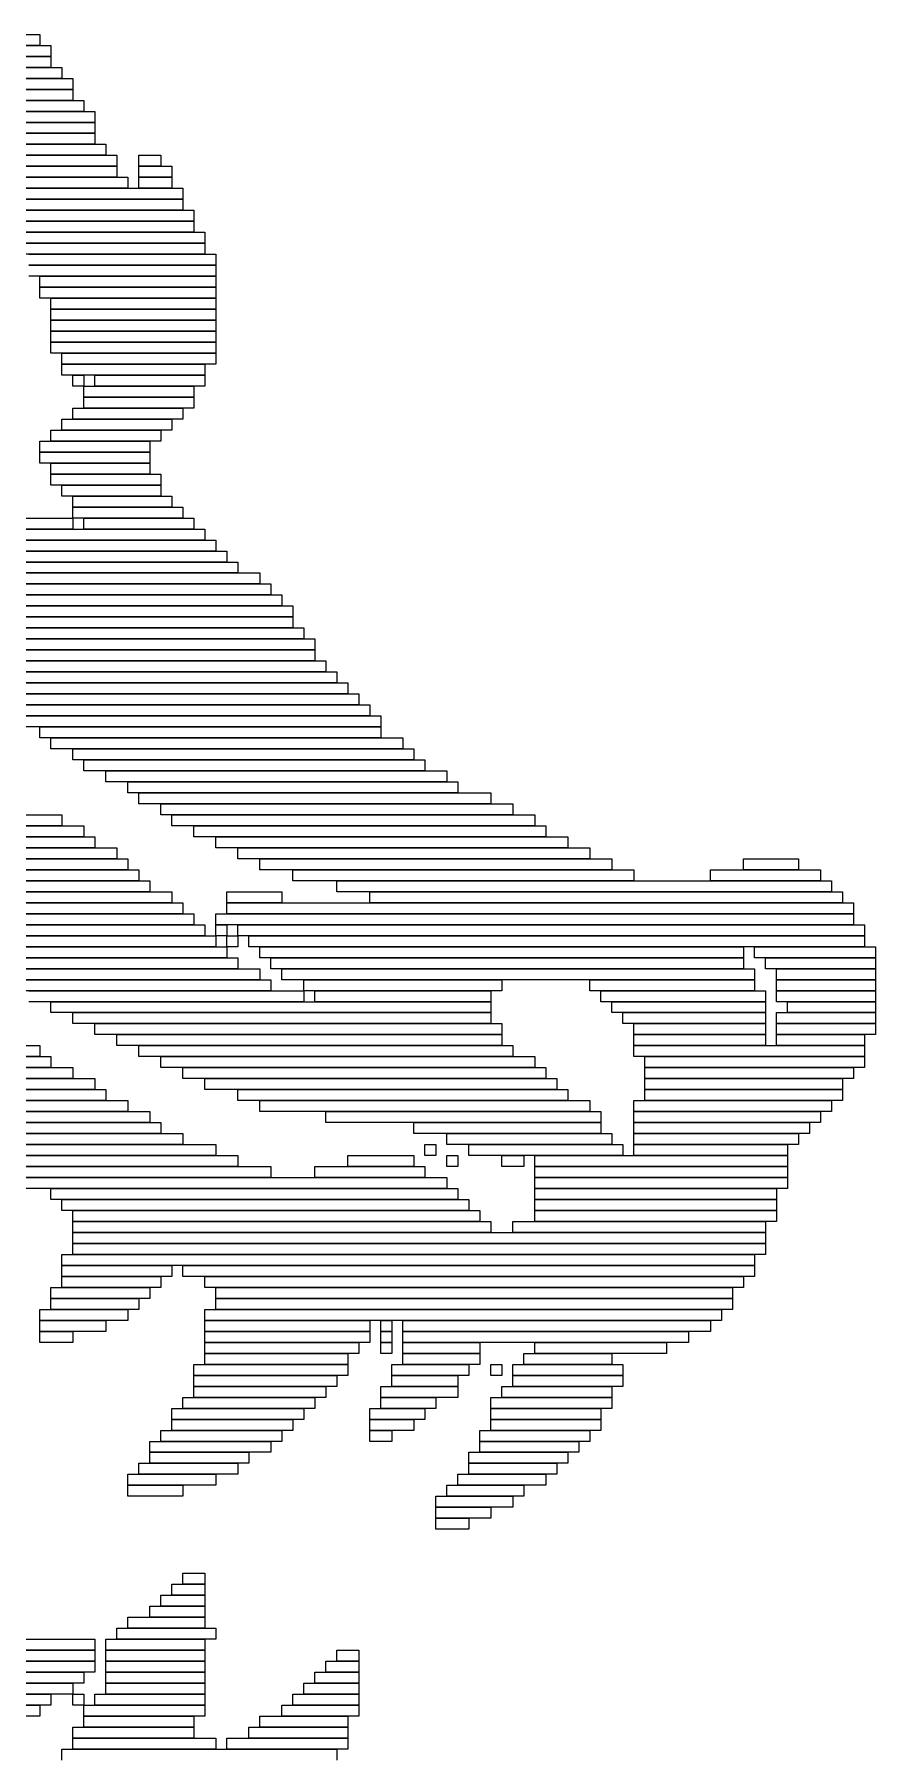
# Model space of a CAD drawing. Extents: x 326 to 677, y 277 to 748.
# Drawn here: x 600.5 to 677, y 445.5 to 602 of the extents above; entities that cross this region are included whole.
import ezdxf

# ---------------------------------------------------------------- set-up
doc = ezdxf.new("R2010")
doc.units = 0

msp = doc.modelspace()

# ---------------------------------------------------------------- linework, layer by layer
for p, q in [((573, 602), (601, 602)), ((601, 601), (573, 601)), ((574, 601), (602, 601)), ((601, 602), (601, 601)), ((602, 601), (602, 600)), ((602, 600), (574, 600)), ((575, 600), (602, 600)), ((602, 600), (602, 599)), ((602, 599), (575, 599)), ((576, 599), (603, 599)), ((603, 598), (576, 598)), ((577, 598), (604, 598)), ((603, 599), (603, 598)), ((604, 598), (604, 597)), ((604, 597), (577, 597)), ((578, 597), (604, 597)), ((604, 597), (604, 596)), ((604, 596), (578, 596)), ((579, 596), (605, 596)), ((605, 595), (579, 595)), ((580, 595), (606, 595)), ((605, 596), (605, 595)), ((606, 595), (606, 594)), ((606, 594), (580, 594)), ((580, 594), (606, 594)), ((606, 594), (606, 593)), ((606, 593), (580, 593)), ((581, 593), (606, 593)), ((606, 592), (581, 592)), ((582, 592), (607, 592)), ((606, 593), (606, 592)), ((607, 592), (607, 591)), ((607, 591), (582, 591)), ((583, 591), (608, 591)), ((608, 591), (608, 590)), ((610, 591), (612, 591)), ((610, 590), (610, 591)), ((612, 591), (612, 590)), ((608, 590), (583, 590)), ((593, 590), (608, 590)), ((608, 589), (593, 589)), ((594, 589), (609, 589)), ((608, 590), (608, 589)), ((609, 589), (609, 588)), ((612, 590), (610, 590)), ((610, 590), (613, 590)), ((610, 589), (610, 590)), ((613, 589), (610, 589)), ((610, 589), (613, 589)), ((610, 588), (610, 589)), ((613, 590), (613, 589)), ((613, 589), (613, 588)), ((609, 588), (594, 588)), ((595, 588), (614, 588)), ((614, 587), (595, 587)), ((596, 587), (614, 587)), ((613, 588), (610, 588)), ((614, 588), (614, 587)), ((614, 587), (614, 586)), ((614, 586), (596, 586)), ((597, 586), (615, 586)), ((615, 586), (615, 585)), ((615, 585), (597, 585)), ((598, 585), (615, 585)), ((615, 584), (598, 584)), ((598, 584), (616, 584)), ((615, 585), (615, 584)), ((616, 584), (616, 583)), ((616, 583), (598, 583)), ((599, 583), (616, 583)), ((616, 583), (616, 582)), ((616, 582), (599, 582)), ((600, 582), (617, 582)), ((617, 581), (600, 581)), ((600, 581), (617, 581)), ((617, 582), (617, 581)), ((617, 581), (617, 580)), ((617, 580), (600, 580)), ((601, 580), (617, 580)), ((601, 579), (601, 580)), ((617, 580), (617, 579)), ((617, 579), (601, 579)), ((601, 579), (617, 579)), ((601, 578), (601, 579)), ((617, 578), (601, 578)), ((602, 578), (617, 578)), ((602, 577), (602, 578)), ((617, 579), (617, 578)), ((617, 578), (617, 577)), ((617, 577), (602, 577)), ((602, 577), (617, 577)), ((602, 576), (602, 577)), ((617, 576), (602, 576)), ((602, 576), (617, 576)), ((602, 575), (602, 576)), ((617, 577), (617, 576)), ((617, 576), (617, 575)), ((617, 575), (602, 575)), ((602, 575), (617, 575)), ((602, 574), (602, 575)), ((617, 575), (617, 574)), ((617, 574), (602, 574)), ((602, 574), (617, 574)), ((602, 573), (602, 574)), ((617, 573), (602, 573)), ((603, 573), (617, 573)), ((603, 572), (603, 573)), ((617, 574), (617, 573)), ((617, 573), (617, 572)), ((617, 572), (603, 572)), ((603, 572), (616, 572)), ((603, 571), (603, 572)), ((616, 572), (616, 571)), ((616, 571), (603, 571)), ((604, 571), (605, 571)), ((604, 570), (604, 571)), ((605, 570), (604, 570)), ((605, 571), (605, 570)), ((605, 570), (615, 570)), ((605, 569), (605, 570)), ((606, 571), (616, 571)), ((606, 570), (606, 571)), ((616, 570), (606, 570)), ((615, 570), (615, 569)), ((616, 571), (616, 570)), ((615, 569), (605, 569)), ((605, 569), (615, 569)), ((605, 568), (605, 569)), ((615, 569), (615, 568)), ((603, 567), (613, 567)), ((603, 566), (603, 567)), ((604, 568), (614, 568)), ((604, 567), (604, 568)), ((614, 567), (604, 567)), ((615, 568), (605, 568)), ((613, 567), (613, 566)), ((614, 568), (614, 567)), ((601, 565), (611, 565)), ((601, 564), (601, 565)), ((602, 566), (612, 566)), ((602, 565), (602, 566)), ((612, 565), (602, 565)), ((613, 566), (603, 566)), ((611, 565), (611, 564)), ((612, 566), (612, 565)), ((611, 564), (601, 564)), ((601, 564), (611, 564)), ((601, 563), (601, 564)), ((611, 564), (611, 563)), ((611, 563), (601, 563)), ((602, 563), (611, 563)), ((602, 562), (602, 563)), ((611, 562), (602, 562)), ((602, 562), (612, 562)), ((602, 561), (602, 562)), ((611, 563), (611, 562)), ((612, 562), (612, 561)), ((612, 561), (602, 561)), ((603, 561), (612, 561)), ((603, 560), (603, 561)), ((612, 561), (612, 560)), ((612, 560), (603, 560)), ((604, 560), (613, 560)), ((604, 559), (604, 560)), ((613, 559), (604, 559)), ((604, 559), (614, 559)), ((604, 558), (604, 559)), ((613, 560), (613, 559)), ((614, 559), (614, 558)), ((584, 558), (604, 558)), ((614, 558), (604, 558)), ((604, 558), (604, 557)), ((605, 558), (615, 558)), ((605, 557), (605, 558)), ((615, 558), (615, 557)), ((583, 557), (616, 557)), ((616, 556), (583, 556)), ((604, 557), (584, 557)), ((589, 556), (617, 556)), ((615, 557), (605, 557)), ((616, 557), (616, 556)), ((617, 556), (617, 555)), ((617, 555), (589, 555)), ((590, 555), (618, 555)), ((618, 555), (618, 554)), ((618, 554), (590, 554)), ((590, 554), (619, 554)), ((619, 553), (590, 553)), ((591, 553), (621, 553)), ((619, 554), (619, 553)), ((621, 553), (621, 552)), ((621, 552), (591, 552)), ((591, 552), (622, 552)), ((622, 551), (591, 551)), ((592, 551), (623, 551)), ((622, 552), (622, 551)), ((623, 551), (623, 550)), ((623, 550), (592, 550)), ((592, 550), (624, 550)), ((624, 550), (624, 549)), ((624, 549), (592, 549)), ((592, 548), (625, 548)), ((593, 549), (624, 549)), ((624, 548), (593, 548)), ((624, 549), (624, 548)), ((625, 548), (625, 547)), ((588, 547), (626, 547)), ((625, 547), (592, 547)), ((626, 547), (626, 546)), ((568, 546), (626, 546)), ((626, 545), (568, 545)), ((569, 545), (627, 545)), ((626, 546), (588, 546)), ((626, 546), (626, 545)), ((627, 545), (627, 544)), ((627, 544), (569, 544)), ((570, 544), (628, 544)), ((628, 544), (628, 543)), ((628, 543), (570, 543)), ((571, 543), (629, 543)), ((629, 542), (571, 542)), ((572, 542), (630, 542)), ((629, 543), (629, 542)), ((630, 542), (630, 541)), ((630, 541), (572, 541)), ((573, 541), (631, 541)), ((631, 540), (573, 540)), ((599, 540), (632, 540)), ((631, 541), (631, 540)), ((632, 540), (632, 539)), ((632, 539), (599, 539)), ((601, 539), (632, 539)), ((601, 538), (601, 539)), ((632, 539), (632, 538)), ((632, 538), (601, 538)), ((602, 538), (634, 538)), ((602, 537), (602, 538)), ((634, 537), (602, 537)), ((604, 537), (635, 537)), ((604, 536), (604, 537)), ((634, 538), (634, 537)), ((635, 537), (635, 536)), ((635, 536), (604, 536)), ((605, 536), (636, 536)), ((605, 535), (605, 536)), ((636, 536), (636, 535)), ((636, 535), (605, 535)), ((607, 535), (638, 535)), ((607, 534), (607, 535)), ((638, 534), (607, 534)), ((609, 534), (639, 534)), ((609, 533), (609, 534)), ((638, 535), (638, 534)), ((639, 534), (639, 533)), ((639, 533), (609, 533)), ((610, 533), (642, 533)), ((610, 532), (610, 533)), ((642, 533), (642, 532)), ((535, 531), (603, 531)), ((603, 531), (603, 530)), ((642, 532), (610, 532)), ((612, 532), (644, 532)), ((612, 531), (612, 532)), ((644, 531), (612, 531)), ((613, 531), (646, 531)), ((613, 530), (613, 531)), ((644, 532), (644, 531)), ((646, 531), (646, 530)), ((534, 530), (605, 530)), ((605, 529), (534, 529)), ((534, 529), (606, 529)), ((603, 530), (535, 530)), ((605, 530), (605, 529)), ((606, 529), (606, 528)), ((646, 530), (613, 530)), ((615, 530), (647, 530)), ((615, 529), (615, 530)), ((647, 529), (615, 529)), ((617, 529), (649, 529)), ((617, 528), (617, 529)), ((647, 530), (647, 529)), ((649, 529), (649, 528)), ((606, 528), (534, 528)), ((548, 528), (608, 528)), ((608, 528), (608, 527)), ((649, 528), (617, 528)), ((619, 528), (651, 528)), ((619, 527), (619, 528)), ((651, 528), (651, 527)), ((608, 527), (548, 527)), ((550, 527), (609, 527)), ((609, 526), (550, 526)), ((551, 526), (610, 526)), ((609, 527), (609, 526)), ((610, 526), (610, 525)), ((651, 527), (619, 527)), ((621, 527), (653, 527)), ((621, 526), (621, 527)), ((653, 526), (621, 526)), ((624, 526), (655, 526)), ((624, 525), (624, 526)), ((653, 527), (653, 526)), ((655, 526), (655, 525)), ((662, 526), (672, 526)), ((662, 525), (662, 526)), ((665, 527), (670, 527)), ((665, 526), (665, 527)), ((670, 526), (665, 526)), ((670, 527), (670, 526)), ((672, 526), (672, 525)), ((610, 525), (551, 525)), ((551, 525), (611, 525)), ((611, 525), (611, 524)), ((655, 525), (624, 525)), ((628, 525), (673, 525)), ((628, 524), (628, 525)), ((672, 525), (662, 525)), ((673, 525), (673, 524)), ((550, 523), (614, 523)), ((611, 524), (551, 524)), ((551, 524), (613, 524)), ((613, 523), (551, 523)), ((613, 524), (613, 523)), ((614, 523), (614, 522)), ((618, 524), (623, 524)), ((618, 523), (618, 524)), ((623, 523), (618, 523)), ((618, 523), (675, 523)), ((618, 522), (618, 523)), ((623, 524), (623, 523)), ((673, 524), (628, 524)), ((631, 524), (674, 524)), ((631, 523), (631, 524)), ((674, 523), (631, 523)), ((674, 524), (674, 523)), ((675, 523), (675, 522)), ((614, 522), (550, 522)), ((550, 522), (615, 522)), ((615, 522), (615, 521)), ((617, 522), (675, 522)), ((617, 521), (617, 522)), ((675, 522), (618, 522)), ((675, 522), (675, 521)), ((549, 521), (616, 521)), ((616, 520), (549, 520)), ((615, 521), (550, 521)), ((561, 520), (617, 520)), ((616, 521), (616, 520)), ((675, 521), (617, 521)), ((617, 521), (618, 521)), ((617, 520), (617, 521)), ((618, 520), (617, 520)), ((617, 520), (617, 519)), ((618, 521), (618, 520)), ((618, 520), (619, 520)), ((618, 519), (618, 520)), ((619, 521), (676, 521)), ((619, 520), (619, 521)), ((676, 520), (619, 520)), ((619, 520), (619, 519)), ((620, 520), (676, 520)), ((620, 519), (620, 520)), ((676, 521), (676, 520)), ((676, 520), (676, 519)), ((617, 519), (561, 519)), ((562, 519), (618, 519)), ((619, 519), (618, 519)), ((618, 519), (618, 518)), ((676, 519), (620, 519)), ((621, 519), (665, 519)), ((621, 518), (621, 519)), ((665, 519), (665, 518)), ((666, 519), (677, 519)), ((666, 518), (666, 519)), ((677, 519), (677, 518)), ((618, 518), (562, 518)), ((593, 518), (619, 518)), ((619, 517), (593, 517)), ((596, 517), (621, 517)), ((619, 518), (619, 517)), ((665, 518), (621, 518)), ((621, 517), (621, 516)), ((622, 518), (665, 518)), ((622, 517), (622, 518)), ((665, 517), (622, 517)), ((623, 517), (666, 517)), ((623, 516), (623, 517)), ((665, 518), (665, 517)), ((677, 518), (666, 518)), ((666, 517), (666, 516)), ((667, 518), (677, 518)), ((667, 517), (667, 518)), ((677, 517), (667, 517)), ((668, 517), (677, 517)), ((668, 516), (668, 517)), ((677, 518), (677, 517)), ((677, 517), (677, 516)), ((621, 516), (596, 516)), ((598, 516), (622, 516)), ((622, 515), (598, 515)), ((600, 515), (625, 515)), ((622, 516), (622, 515)), ((666, 516), (623, 516)), ((625, 516), (643, 516)), ((625, 515), (625, 516)), ((643, 515), (625, 515)), ((625, 515), (625, 514)), ((626, 515), (642, 515)), ((626, 514), (626, 515)), ((642, 515), (642, 514)), ((643, 516), (643, 515)), ((651, 516), (666, 516)), ((651, 515), (651, 516)), ((666, 515), (651, 515)), ((652, 515), (667, 515)), ((652, 514), (652, 515)), ((666, 516), (666, 515)), ((667, 515), (667, 514)), ((677, 516), (668, 516)), ((668, 516), (677, 516)), ((668, 515), (668, 516)), ((677, 515), (668, 515)), ((668, 515), (677, 515)), ((668, 514), (668, 515)), ((677, 516), (677, 515)), ((677, 515), (677, 514)), ((625, 514), (600, 514)), ((602, 514), (642, 514)), ((602, 513), (602, 514)), ((642, 514), (626, 514)), ((642, 514), (642, 513)), ((667, 514), (652, 514)), ((653, 514), (667, 514)), ((653, 513), (653, 514)), ((667, 514), (667, 513)), ((677, 514), (668, 514)), ((669, 514), (677, 514)), ((669, 513), (669, 514)), ((677, 514), (677, 513)), ((642, 513), (602, 513)), ((604, 513), (642, 513)), ((604, 512), (604, 513)), ((642, 512), (604, 512)), ((606, 512), (643, 512)), ((606, 511), (606, 512)), ((642, 513), (642, 512)), ((643, 512), (643, 511)), ((667, 513), (653, 513)), ((654, 513), (667, 513)), ((654, 512), (654, 513)), ((667, 512), (654, 512)), ((655, 512), (667, 512)), ((655, 511), (655, 512)), ((667, 513), (667, 512)), ((667, 512), (667, 511)), ((668, 513), (677, 513)), ((668, 512), (668, 513)), ((677, 512), (668, 512)), ((668, 512), (677, 512)), ((668, 511), (668, 512)), ((677, 513), (669, 513)), ((677, 513), (677, 512)), ((677, 512), (677, 511)), ((643, 511), (606, 511)), ((608, 511), (643, 511)), ((608, 510), (608, 511)), ((643, 511), (643, 510)), ((667, 511), (655, 511)), ((655, 511), (667, 511)), ((655, 510), (655, 511)), ((667, 511), (667, 510)), ((677, 511), (668, 511)), ((668, 511), (676, 511)), ((668, 510), (668, 511)), ((676, 511), (676, 510)), ((576, 509), (602, 509)), ((577, 510), (601, 510)), ((601, 509), (577, 509)), ((601, 510), (601, 509)), ((602, 509), (602, 508)), ((643, 510), (608, 510)), ((610, 510), (644, 510)), ((610, 509), (610, 510)), ((644, 509), (610, 509)), ((612, 509), (646, 509)), ((612, 508), (612, 509)), ((644, 510), (644, 509)), ((646, 509), (646, 508)), ((667, 510), (655, 510)), ((655, 510), (676, 510)), ((655, 509), (655, 510)), ((676, 509), (655, 509)), ((656, 509), (676, 509)), ((656, 508), (656, 509)), ((676, 510), (668, 510)), ((676, 510), (676, 509)), ((676, 509), (676, 508)), ((602, 508), (576, 508)), ((576, 508), (604, 508)), ((604, 508), (604, 507)), ((646, 508), (612, 508)), ((614, 508), (647, 508)), ((614, 507), (614, 508)), ((647, 508), (647, 507)), ((676, 508), (656, 508)), ((656, 508), (675, 508)), ((656, 507), (656, 508)), ((675, 508), (675, 507)), ((604, 507), (576, 507)), ((576, 507), (606, 507)), ((606, 506), (576, 506)), ((576, 506), (607, 506)), ((606, 507), (606, 506)), ((607, 506), (607, 505)), ((647, 507), (614, 507)), ((616, 507), (648, 507)), ((616, 506), (616, 507)), ((648, 506), (616, 506)), ((619, 506), (649, 506)), ((619, 505), (619, 506)), ((648, 507), (648, 506)), ((649, 506), (649, 505)), ((675, 507), (656, 507)), ((656, 507), (674, 507)), ((656, 506), (656, 507)), ((674, 506), (656, 506)), ((656, 506), (674, 506)), ((656, 505), (656, 506)), ((674, 507), (674, 506)), ((674, 506), (674, 505)), ((607, 505), (576, 505)), ((589, 505), (609, 505)), ((609, 504), (589, 504)), ((590, 504), (611, 504)), ((609, 505), (609, 504)), ((611, 504), (611, 503)), ((649, 505), (619, 505)), ((621, 505), (651, 505)), ((621, 504), (621, 505)), ((651, 504), (621, 504)), ((627, 504), (652, 504)), ((627, 503), (627, 504)), ((651, 505), (651, 504)), ((652, 504), (652, 503)), ((655, 505), (673, 505)), ((655, 504), (655, 505)), ((673, 504), (655, 504)), ((655, 504), (672, 504)), ((655, 503), (655, 504)), ((674, 505), (656, 505)), ((672, 504), (672, 503)), ((673, 505), (673, 504)), ((611, 503), (590, 503)), ((591, 503), (612, 503)), ((612, 503), (612, 502)), ((652, 503), (627, 503)), ((635, 503), (652, 503)), ((635, 502), (635, 503)), ((652, 503), (652, 502)), ((672, 503), (655, 503)), ((655, 503), (671, 503)), ((655, 502), (655, 503)), ((671, 503), (671, 502)), ((612, 502), (591, 502)), ((591, 501), (617, 501)), ((592, 502), (614, 502)), ((614, 501), (592, 501)), ((614, 502), (614, 501)), ((617, 501), (617, 500)), ((652, 502), (635, 502)), ((636, 501), (637, 501)), ((636, 500), (636, 501)), ((637, 501), (637, 500)), ((638, 502), (653, 502)), ((638, 501), (638, 502)), ((653, 501), (638, 501)), ((640, 501), (654, 501)), ((640, 500), (640, 501)), ((653, 502), (653, 501)), ((654, 501), (654, 500)), ((671, 502), (655, 502)), ((655, 502), (670, 502)), ((655, 501), (655, 502)), ((670, 501), (655, 501)), ((655, 501), (669, 501)), ((655, 500), (655, 501)), ((669, 501), (669, 500)), ((670, 502), (670, 501)), ((617, 500), (591, 500)), ((591, 500), (619, 500)), ((619, 500), (619, 499)), ((629, 500), (635, 500)), ((629, 499), (629, 500)), ((635, 500), (635, 499)), ((637, 500), (636, 500)), ((638, 500), (639, 500)), ((638, 499), (638, 500)), ((639, 500), (639, 499)), ((654, 500), (640, 500)), ((643, 500), (645, 500)), ((643, 499), (643, 500)), ((645, 500), (645, 499)), ((646, 500), (669, 500)), ((646, 499), (646, 500)), ((669, 500), (655, 500)), ((669, 500), (669, 499)), ((590, 498), (638, 498)), ((619, 499), (591, 499)), ((591, 499), (622, 499)), ((622, 498), (591, 498)), ((622, 499), (622, 498)), ((626, 499), (636, 499)), ((626, 498), (626, 499)), ((636, 498), (626, 498)), ((635, 499), (629, 499)), ((636, 499), (636, 498)), ((639, 499), (638, 499)), ((638, 498), (638, 497)), ((645, 499), (643, 499)), ((669, 499), (646, 499)), ((646, 499), (669, 499)), ((646, 498), (646, 499)), ((669, 498), (646, 498)), ((646, 498), (669, 498)), ((646, 497), (646, 498)), ((669, 499), (669, 498)), ((669, 498), (669, 497)), ((638, 497), (590, 497)), ((602, 497), (639, 497)), ((602, 496), (602, 497)), ((639, 497), (639, 496)), ((669, 497), (646, 497)), ((646, 497), (668, 497)), ((646, 496), (646, 497)), ((668, 497), (668, 496)), ((639, 496), (602, 496)), ((603, 496), (640, 496)), ((603, 495), (603, 496)), ((640, 495), (603, 495)), ((604, 495), (641, 495)), ((604, 494), (604, 495)), ((640, 496), (640, 495)), ((641, 495), (641, 494)), ((668, 496), (646, 496)), ((646, 496), (668, 496)), ((646, 495), (646, 496)), ((668, 495), (646, 495)), ((646, 495), (668, 495)), ((646, 494), (646, 495)), ((668, 496), (668, 495)), ((668, 495), (668, 494)), ((641, 494), (604, 494)), ((604, 494), (642, 494)), ((604, 493), (604, 494)), ((642, 493), (604, 493)), ((604, 493), (667, 493)), ((604, 492), (604, 493)), ((642, 494), (642, 493)), ((644, 494), (667, 494)), ((644, 493), (644, 494)), ((667, 493), (644, 493)), ((668, 494), (646, 494)), ((667, 494), (667, 493)), ((667, 493), (667, 492)), ((667, 492), (604, 492)), ((604, 492), (667, 492)), ((604, 491), (604, 492)), ((667, 492), (667, 491)), ((603, 491), (666, 491)), ((603, 490), (603, 491)), ((666, 490), (603, 490)), ((603, 490), (613, 490)), ((603, 489), (603, 490)), ((667, 491), (604, 491)), ((613, 490), (613, 489)), ((614, 490), (666, 490)), ((614, 489), (614, 490)), ((666, 491), (666, 490)), ((666, 490), (666, 489)), ((613, 489), (603, 489)), ((603, 489), (612, 489)), ((603, 488), (603, 489)), ((612, 489), (612, 488)), ((666, 489), (614, 489)), ((616, 489), (665, 489)), ((616, 488), (616, 489)), ((665, 489), (665, 488)), ((602, 488), (611, 488)), ((602, 487), (602, 488)), ((611, 487), (602, 487)), ((602, 487), (610, 487)), ((602, 486), (602, 487)), ((612, 488), (603, 488)), ((610, 487), (610, 486)), ((611, 488), (611, 487)), ((665, 488), (616, 488)), ((617, 488), (664, 488)), ((617, 487), (617, 488)), ((664, 487), (617, 487)), ((617, 487), (664, 487)), ((617, 486), (617, 487)), ((664, 488), (664, 487)), ((664, 487), (664, 486)), ((601, 486), (609, 486)), ((601, 485), (601, 486)), ((610, 486), (602, 486)), ((609, 486), (609, 485)), ((616, 486), (663, 486)), ((616, 485), (616, 486)), ((664, 486), (617, 486)), ((663, 486), (663, 485)), ((609, 485), (601, 485)), ((601, 485), (607, 485)), ((601, 484), (601, 485)), ((607, 484), (601, 484)), ((601, 484), (604, 484)), ((601, 483), (601, 484)), ((604, 484), (604, 483)), ((607, 485), (607, 484)), ((663, 485), (616, 485)), ((616, 485), (631, 485)), ((616, 484), (616, 485)), ((631, 484), (616, 484)), ((616, 484), (631, 484)), ((616, 483), (616, 484)), ((631, 485), (631, 484)), ((631, 484), (631, 483)), ((632, 485), (633, 485)), ((632, 484), (632, 485)), ((633, 484), (632, 484)), ((632, 484), (633, 484)), ((632, 483), (632, 484)), ((633, 485), (633, 484)), ((633, 484), (633, 483)), ((634, 485), (662, 485)), ((634, 484), (634, 485)), ((662, 484), (634, 484)), ((634, 484), (660, 484)), ((634, 483), (634, 484)), ((660, 484), (660, 483)), ((662, 485), (662, 484)), ((604, 483), (601, 483)), ((631, 483), (616, 483)), ((616, 483), (630, 483)), ((616, 482), (616, 483)), ((630, 483), (630, 482)), ((633, 483), (632, 483)), ((632, 483), (633, 483)), ((632, 482), (632, 483)), ((633, 483), (633, 482)), ((660, 483), (634, 483)), ((634, 483), (641, 483)), ((634, 482), (634, 483)), ((641, 483), (641, 482)), ((646, 483), (658, 483)), ((646, 482), (646, 483)), ((658, 483), (658, 482)), ((615, 481), (629, 481)), ((615, 480), (615, 481)), ((630, 482), (616, 482)), ((616, 482), (629, 482)), ((616, 481), (616, 482)), ((629, 481), (616, 481)), ((629, 482), (629, 481)), ((629, 481), (629, 480)), ((633, 482), (632, 482)), ((633, 481), (640, 481)), ((633, 480), (633, 481)), ((641, 482), (634, 482)), ((634, 482), (641, 482)), ((634, 481), (634, 482)), ((641, 481), (634, 481)), ((640, 481), (640, 480)), ((641, 482), (641, 481)), ((642, 481), (643, 481)), ((642, 480), (642, 481)), ((643, 481), (643, 480)), ((644, 481), (654, 481)), ((644, 480), (644, 481)), ((645, 482), (653, 482)), ((645, 481), (645, 482)), ((653, 481), (645, 481)), ((658, 482), (646, 482)), ((653, 482), (653, 481)), ((654, 481), (654, 480)), ((629, 480), (615, 480)), ((615, 480), (628, 480)), ((615, 479), (615, 480)), ((628, 479), (615, 479)), ((615, 479), (627, 479)), ((615, 478), (615, 479)), ((627, 479), (627, 478)), ((628, 480), (628, 479)), ((632, 479), (639, 479)), ((632, 478), (632, 479)), ((640, 480), (633, 480)), ((633, 480), (639, 480)), ((633, 479), (633, 480)), ((639, 479), (633, 479)), ((639, 480), (639, 479)), ((639, 479), (639, 478)), ((643, 480), (642, 480)), ((643, 479), (653, 479)), ((643, 478), (643, 479)), ((654, 480), (644, 480)), ((644, 480), (654, 480)), ((644, 479), (644, 480)), ((654, 479), (644, 479)), ((653, 479), (653, 478)), ((654, 480), (654, 479)), ((614, 478), (626, 478)), ((614, 477), (614, 478)), ((627, 478), (615, 478)), ((626, 478), (626, 477)), ((639, 478), (632, 478)), ((632, 478), (637, 478)), ((632, 477), (632, 478)), ((637, 478), (637, 477)), ((642, 478), (653, 478)), ((642, 477), (642, 478)), ((653, 478), (643, 478)), ((653, 478), (653, 477)), ((613, 477), (625, 477)), ((613, 476), (613, 477)), ((625, 476), (613, 476)), ((613, 476), (624, 476)), ((613, 475), (613, 476)), ((626, 477), (614, 477)), ((624, 476), (624, 475)), ((625, 477), (625, 476)), ((631, 477), (636, 477)), ((631, 476), (631, 477)), ((636, 476), (631, 476)), ((631, 476), (635, 476)), ((631, 475), (631, 476)), ((637, 477), (632, 477)), ((635, 476), (635, 475)), ((636, 477), (636, 476)), ((653, 477), (642, 477)), ((642, 477), (652, 477)), ((642, 476), (642, 477)), ((652, 476), (642, 476)), ((642, 476), (652, 476)), ((642, 475), (642, 476)), ((652, 477), (652, 476)), ((652, 476), (652, 475)), ((612, 475), (623, 475)), ((612, 474), (612, 475)), ((624, 475), (613, 475)), ((623, 475), (623, 474)), ((635, 475), (631, 475)), ((631, 475), (633, 475)), ((631, 474), (631, 475)), ((633, 475), (633, 474)), ((641, 475), (651, 475)), ((641, 474), (641, 475)), ((652, 475), (642, 475)), ((651, 475), (651, 474)), ((611, 474), (622, 474)), ((611, 473), (611, 474)), ((622, 473), (611, 473)), ((611, 473), (620, 473)), ((611, 472), (611, 473)), ((623, 474), (612, 474)), ((620, 473), (620, 472)), ((622, 474), (622, 473)), ((633, 474), (631, 474)), ((640, 473), (649, 473)), ((640, 472), (640, 473)), ((651, 474), (641, 474)), ((641, 474), (650, 474)), ((641, 473), (641, 474)), ((650, 473), (641, 473)), ((649, 473), (649, 472)), ((650, 474), (650, 473)), ((610, 472), (619, 472)), ((610, 471), (610, 472)), ((620, 472), (611, 472)), ((619, 472), (619, 471)), ((649, 472), (640, 472)), ((640, 472), (648, 472)), ((640, 471), (640, 472)), ((648, 472), (648, 471)), ((609, 471), (617, 471)), ((609, 470), (609, 471)), ((617, 470), (609, 470)), ((609, 470), (614, 470)), ((609, 469), (609, 470)), ((619, 471), (610, 471)), ((614, 470), (614, 469)), ((617, 471), (617, 470)), ((638, 470), (645, 470)), ((638, 469), (638, 470)), ((639, 471), (647, 471)), ((639, 470), (639, 471)), ((647, 470), (639, 470)), ((648, 471), (640, 471)), ((645, 470), (645, 469)), ((647, 471), (647, 470)), ((614, 469), (609, 469)), ((637, 469), (644, 469)), ((637, 468), (637, 469)), ((644, 468), (637, 468)), ((637, 468), (642, 468)), ((637, 467), (637, 468)), ((645, 469), (638, 469)), ((642, 468), (642, 467)), ((644, 469), (644, 468)), ((642, 467), (637, 467)), ((637, 467), (640, 467)), ((637, 466), (637, 467)), ((640, 467), (640, 466)), ((640, 466), (637, 466)), ((614, 462), (616, 462)), ((614, 461), (614, 462)), ((616, 462), (616, 461)), ((613, 461), (616, 461)), ((613, 460), (613, 461)), ((616, 461), (614, 461)), ((616, 461), (616, 460)), ((611, 459), (616, 459)), ((611, 458), (611, 459)), ((612, 460), (616, 460)), ((612, 459), (612, 460)), ((616, 459), (612, 459)), ((616, 460), (613, 460)), ((616, 460), (616, 459)), ((616, 459), (616, 458)), ((608, 457), (617, 457)), ((608, 456), (608, 457)), ((609, 458), (616, 458)), ((609, 457), (609, 458)), ((616, 457), (609, 457)), ((616, 458), (611, 458)), ((616, 458), (616, 457)), ((617, 457), (617, 456)), ((588, 456), (606, 456)), ((606, 456), (606, 455)), ((607, 456), (616, 456)), ((607, 455), (607, 456)), ((617, 456), (608, 456)), ((616, 456), (616, 455)), ((587, 455), (606, 455)), ((606, 454), (587, 454)), ((587, 454), (606, 454)), ((606, 455), (588, 455)), ((606, 455), (606, 454)), ((606, 454), (606, 453)), ((616, 455), (607, 455)), ((607, 455), (616, 455)), ((607, 454), (607, 455)), ((616, 454), (607, 454)), ((607, 454), (616, 454)), ((607, 453), (607, 454)), ((616, 455), (616, 454)), ((616, 454), (616, 453)), ((627, 454), (630, 454)), ((627, 453), (627, 454)), ((628, 455), (630, 455)), ((628, 454), (628, 455)), ((630, 454), (628, 454)), ((630, 455), (630, 454)), ((630, 454), (630, 453)), ((586, 453), (605, 453)), ((606, 453), (587, 453)), ((605, 453), (605, 452)), ((616, 453), (607, 453)), ((607, 453), (616, 453)), ((607, 452), (607, 453)), ((616, 453), (616, 452)), ((626, 453), (630, 453)), ((626, 452), (626, 453)), ((630, 453), (627, 453)), ((630, 453), (630, 452)), ((585, 452), (604, 452)), ((604, 451), (585, 451)), ((585, 451), (602, 451)), ((605, 452), (586, 452)), ((602, 451), (602, 450)), ((604, 452), (604, 451)), ((604, 451), (605, 451)), ((604, 450), (604, 451)), ((605, 451), (605, 450)), ((606, 451), (616, 451)), ((606, 450), (606, 451)), ((616, 452), (607, 452)), ((607, 452), (616, 452)), ((607, 451), (607, 452)), ((616, 451), (607, 451)), ((616, 452), (616, 451)), ((616, 451), (616, 450)), ((624, 451), (630, 451)), ((624, 450), (624, 451)), ((625, 452), (630, 452)), ((625, 451), (625, 452)), ((630, 451), (625, 451)), ((630, 452), (626, 452)), ((630, 452), (630, 451)), ((630, 451), (630, 450)), ((584, 450), (601, 450)), ((602, 450), (585, 450)), ((601, 450), (601, 449)), ((605, 450), (604, 450)), ((605, 450), (616, 450)), ((605, 449), (605, 450)), ((616, 450), (606, 450)), ((616, 450), (616, 449)), ((623, 450), (630, 450)), ((623, 449), (623, 450)), ((630, 450), (624, 450)), ((630, 450), (630, 449)), ((601, 449), (584, 449)), ((604, 448), (615, 448)), ((604, 447), (604, 448)), ((616, 449), (605, 449)), ((605, 449), (615, 449)), ((605, 448), (605, 449)), ((615, 448), (605, 448)), ((615, 449), (615, 448)), ((615, 448), (615, 447)), ((620, 448), (629, 448)), ((620, 447), (620, 448)), ((621, 449), (629, 449)), ((621, 448), (621, 449)), ((629, 448), (621, 448)), ((630, 449), (623, 449)), ((629, 449), (629, 448)), ((629, 448), (629, 447)), ((615, 447), (604, 447)), ((604, 447), (617, 447)), ((604, 446), (604, 447)), ((617, 447), (617, 446)), ((618, 447), (629, 447)), ((618, 446), (618, 447)), ((629, 447), (620, 447)), ((629, 447), (629, 446)), ((603, 446), (628, 446)), ((603, 445), (603, 446)), ((617, 446), (604, 446)), ((629, 446), (618, 446)), ((628, 446), (628, 445))]:
    msp.add_line(p, q)

doc.saveas('drawing.dxf')
